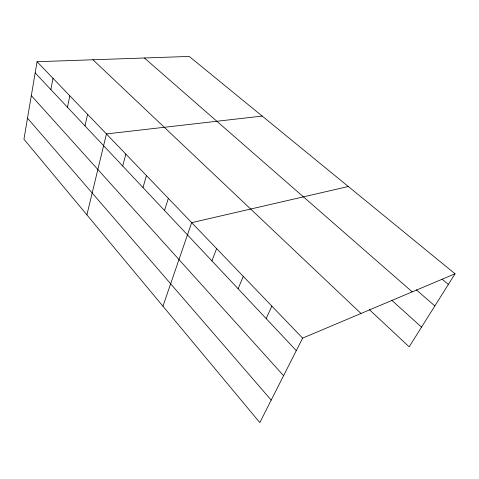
<?xml version="1.0" encoding="UTF-8"?>
<svg xmlns="http://www.w3.org/2000/svg" width="479" height="479" viewBox="0 0 479 479"><rect width="100%" height="100%" fill="white"/><g stroke="black" fill="none" stroke-linecap="round" stroke-linejoin="round"><path stroke-width="0.72" d="M37.057 61.713L23.95 139.239L259.816 422.568L302.62 338.12L455.05 273.79L189.247 56.432L37.057 61.713L302.62 338.12M50.882 89.609L52.977 78.281M67.473 107.26L69.79 95.788M85.017 125.917L87.585 114.301M86.903 214.861L106.434 133.928L262.181 116.074M122.714 166.003L125.839 154.124M142.987 187.57L146.436 175.559M164.531 210.485L168.339 198.36M162.944 306.207L191.678 222.651L348.317 186.511M211.946 260.911L216.598 248.589M238.117 288.741L243.26 276.341M266.162 318.565L271.862 306.111M455.05 273.79L409.18 346.82L369.435 309.709M442.105 279.185L448.374 284.412M416.329 289.849L434.866 305.925M144.401 57.989L412.221 291.861M391.708 300.225L421.55 327.127M92.962 59.773L361.004 313.476M35.165 72.898L296.285 350.61M31.321 95.638L283.58 375.68M27.513 118.181L271.198 400.109"/></g></svg>
